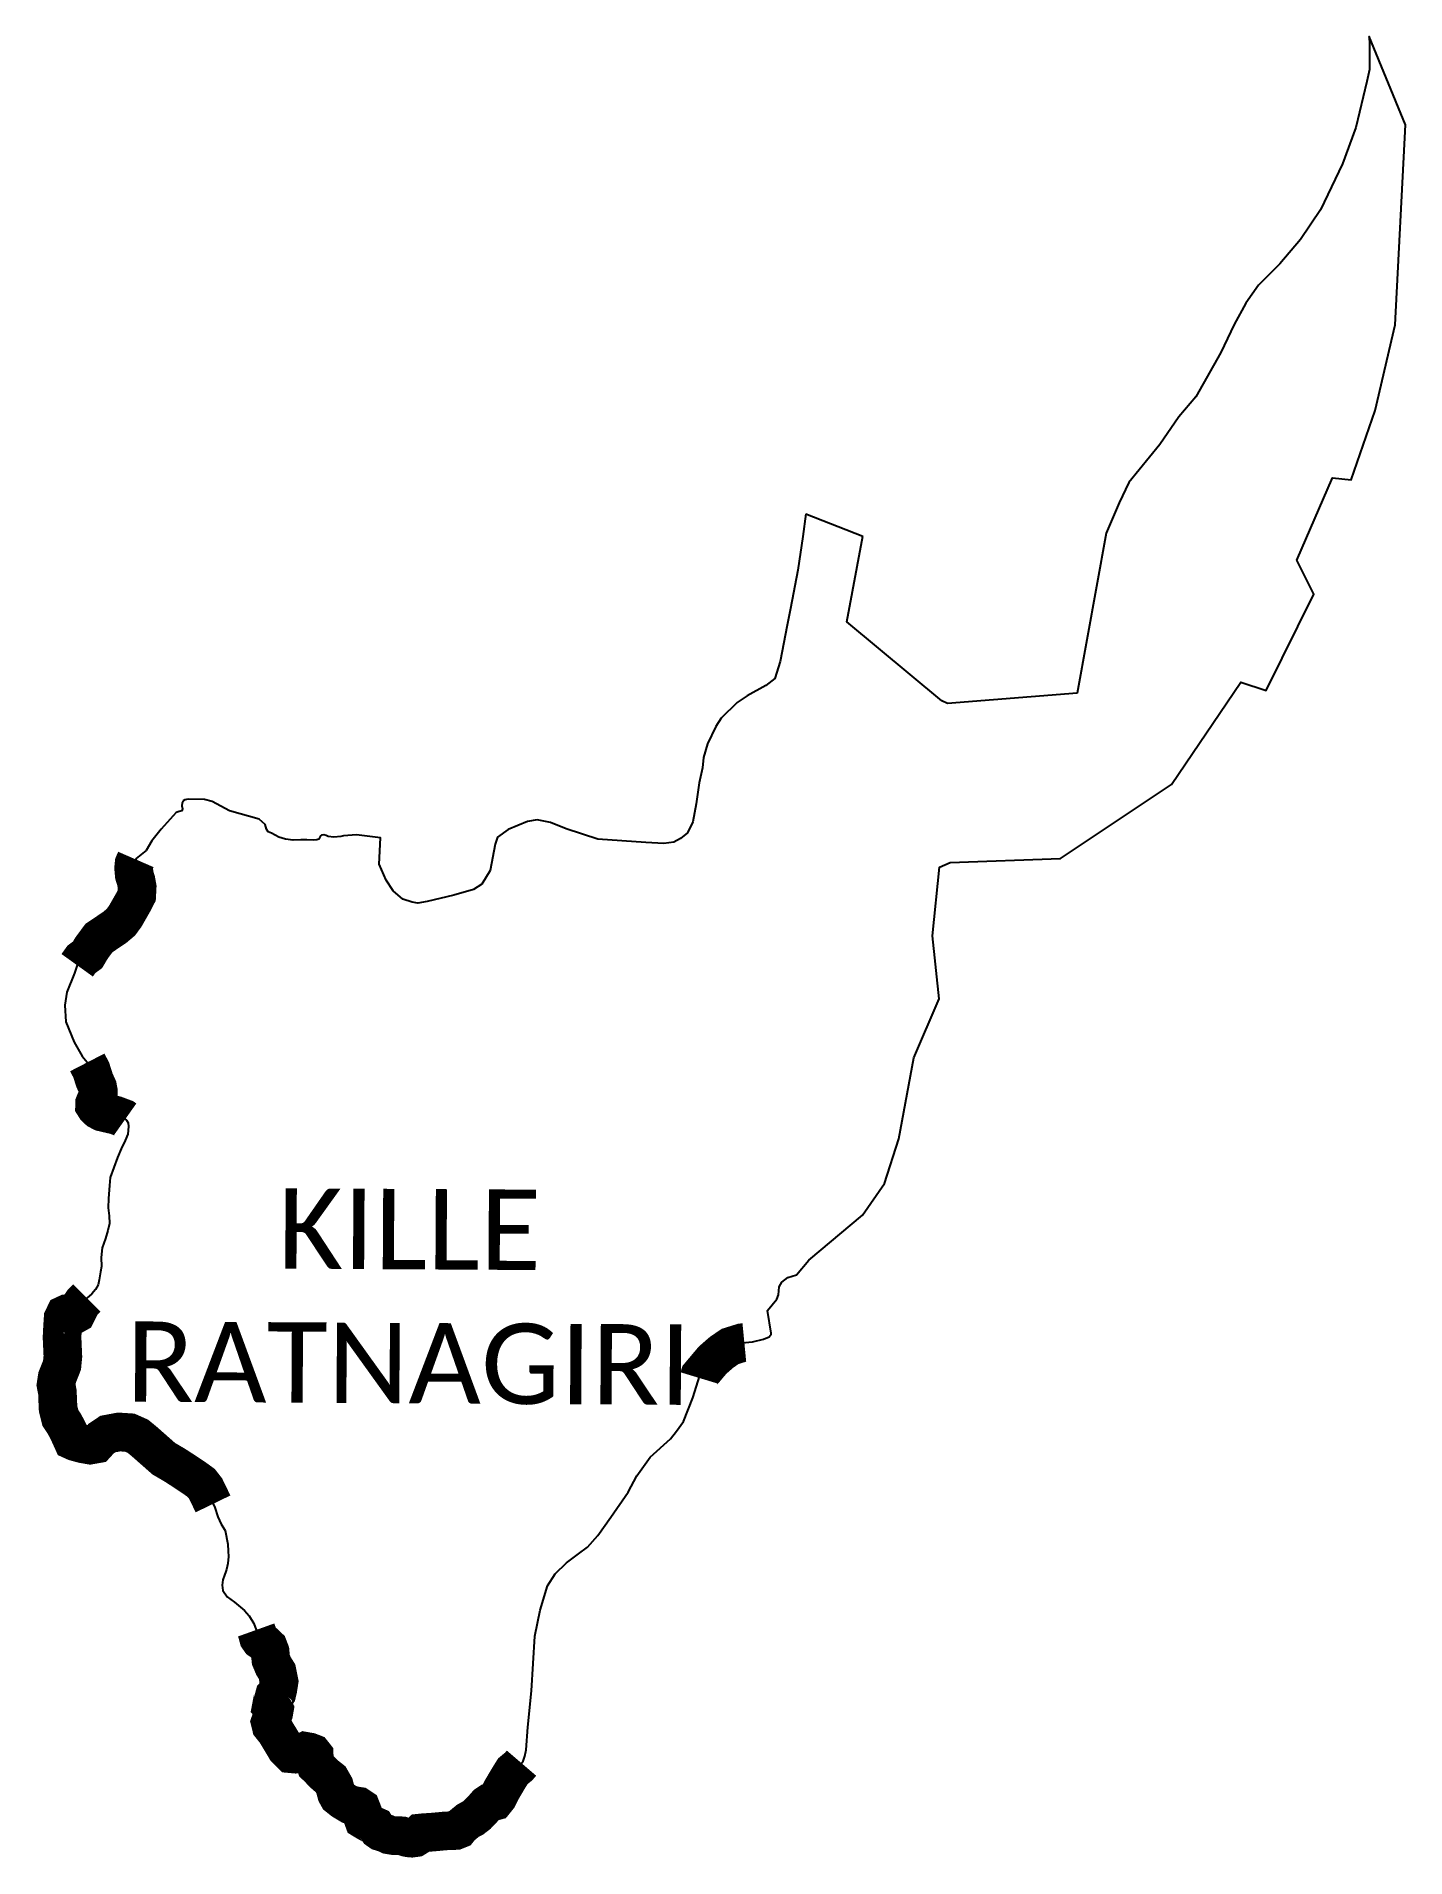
# Model space of a CAD drawing. Header units: metres. Extents: x 315645 to 317417, y 1878793 to 1881150.
import ezdxf

# ---------------------------------------------------------------- set-up
doc = ezdxf.new("R2010")
doc.units = ezdxf.units.M
for name, color, linetype in [('NATURALLY PROTECTED', 3, 'Continuous'), ('village', 3, 'Continuous'), ('VILLAGE NAME', 250, 'Continuous')]:
    doc.layers.add(name, color=color, linetype=linetype)
doc.styles.get("Standard").update_dxf_attribs({"font": 'simplex.shx'})

msp = doc.modelspace()

# ---------------------------------------------------------------- linework, layer by layer
at = {"layer": 'NATURALLY PROTECTED', "const_width": 50, "flags": 128}
for points in [[(315773.4, 1880084.8), (315771.1, 1880079.5), (315770.5, 1880073.7), (315771.3, 1880064.6), (315773.6, 1880057.5), (315775.1, 1880049.2), (315774.5, 1880038.1), (315770.7, 1880030.6), (315759.6, 1880011.2), (315754, 1880003.6), (315746.5, 1879997.2), (315731.6, 1879987.1), (315725.7, 1879983.2), (315715.8, 1879969.8), (315710.8, 1879961.3), (315703, 1879955.6), (315697.4, 1879947.8)], [(315710.5, 1879822.1), (315715.6, 1879812.2), (315719.8, 1879799), (315723.9, 1879789.9), (315724.7, 1879785.6), (315724.8, 1879780.8), (315723.3, 1879775.7), (315721, 1879771.7), (315720, 1879769.2), (315719.9, 1879765.9), (315721.3, 1879763.7), (315725, 1879760.2), (315729.5, 1879757.8), (315735.5, 1879756.4), (315747.2, 1879753.7), (315757.9, 1879749.7), (315759.6, 1879748.5)], [(315709.9, 1879517.1), (315704.5, 1879511.7), (315701.6, 1879507.4), (315696.4, 1879496.9), (315692.8, 1879494.9), (315689.2, 1879495.8), (315687.6, 1879497), (315684.2, 1879496.8), (315681.4, 1879495.5), (315679.2, 1879490.9), (315678.5, 1879480.4), (315677.8, 1879466.1), (315678.9, 1879441.6), (315677.8, 1879430.2), (315674.6, 1879422), (315671.5, 1879414.3), (315670, 1879404.6), (315671.8, 1879395.2), (315672.2, 1879384.8), (315672.7, 1879373.6), (315675.7, 1879361.8), (315680.7, 1879354.3), (315684.5, 1879347.3), (315688.1, 1879339.7), (315691.3, 1879332.6), (315694.6, 1879331.1), (315704.5, 1879328.4), (315714.1, 1879326.7), (315722, 1879328.1), (315728.5, 1879335.2), (315737.1, 1879341), (315751.6, 1879343.7), (315765.5, 1879342.8), (315775.9, 1879338.2), (315784.1, 1879331.5), (315809.5, 1879309.1), (315823.7, 1879300.8), (315835, 1879293.5), (315850.1, 1879283.4), (315858.1, 1879277.6), (315863.7, 1879270.4), (315873.3, 1879250.6)], [(316502.5, 1879413.7), (316503.5, 1879417), (316520.1, 1879436.7), (316531.7, 1879446.8), (316542.8, 1879454.4), (316558.1, 1879459.2), (316561.2, 1879459.5)], [(315929.1, 1879087.4), (315930.5, 1879083.5), (315932.2, 1879077.1), (315934.3, 1879074.1), (315939.4, 1879070.5), (315944.9, 1879065.3), (315947.2, 1879059.3), (315948.2, 1879048.8), (315951.6, 1879040.8), (315956.2, 1879033.4), (315958.8, 1879020.6), (315957.2, 1879010.5), (315956.3, 1879006.7), (315952.9, 1879002.8), (315951.8, 1878998.8), (315952.1, 1878994.8), (315949.4, 1878991.6), (315948.8, 1878988.4), (315950.8, 1878986.1), (315952.5, 1878983.4), (315951.9, 1878980), (315949.9, 1878975.5), (315947.3, 1878968), (315948.5, 1878963.1), (315954.1, 1878956.2), (315961.5, 1878944), (315967.9, 1878933.2), (315973.9, 1878927.2), (315980.6, 1878926.6), (315987.1, 1878926.9), (315993.2, 1878930.3), (315998.3, 1878929.4), (316002.4, 1878927.8), (316004.3, 1878925.4), (316004.6, 1878917.4), (316006.5, 1878911.8), (316010.1, 1878908.4), (316014.6, 1878903.5), (316019.4, 1878899), (316025.5, 1878894.2), (316030.3, 1878885.8), (316033.2, 1878875.3), (316035.3, 1878871.5), (316041.2, 1878866.8), (316050, 1878861.5), (316056.7, 1878860), (316061.7, 1878859.2), (316064.9, 1878857.1), (316066.5, 1878853), (316066.6, 1878845.7), (316068.1, 1878841.6), (316072.9, 1878838.7), (316079.3, 1878835.2), (316083.9, 1878833.2), (316085, 1878831.4), (316087, 1878828.4), (316090, 1878826.3), (316097, 1878824.1), (316101, 1878822.2), (316108.1, 1878821), (316112.3, 1878821), (316114.6, 1878821.2), (316117.9, 1878820.9), (316124, 1878818.8), (316126.9, 1878818.2), (316130.6, 1878817.9), (316135.1, 1878818.5), (316138.3, 1878820.5), (316142.2, 1878824.6), (316145.9, 1878825), (316156, 1878825.6), (316174.6, 1878827.3), (316187.5, 1878827.8), (316191.3, 1878829.3), (316194.2, 1878833), (316197.2, 1878835.4), (316203.4, 1878840.5), (316209.6, 1878843.8), (316215.6, 1878848.4), (316221.7, 1878854.7), (316227.7, 1878861.5), (316231.4, 1878864), (316238.1, 1878865.8), (316242.2, 1878870.9), (316247.2, 1878880.8), (316255.7, 1878895.2), (316261.5, 1878904.5), (316269.1, 1878910.8), (316272.7, 1878915)]]:
    msp.add_lwpolyline(points, dxfattribs=at)
at = {"layer": 'village', "color": 4}
for points in [[(316640.7, 1880532.3), (316636.8, 1880502.8), (316630.5, 1880459.4), (316620.8, 1880409.7), (316616.5, 1880387.9), (316607.7, 1880341.2), (316600.5, 1880319.1), (316588.9, 1880310), (316564.7, 1880296.7), (316552, 1880288.1), (316531.2, 1880267.8), (316524.2, 1880256.7), (316513.5, 1880234.4), (316508.4, 1880216.7), (316506.9, 1880203.2), (316502.9, 1880183.9), (316499, 1880156.8), (316494.6, 1880133.7), (316487.7, 1880119.1), (316478.6, 1880111.9), (316469.7, 1880107.3), (316456.8, 1880105.4), (316433.5, 1880106.9), (316371.3, 1880110.9), (316330.3, 1880124.5), (316310.1, 1880132.5), (316292.8, 1880136.1), (316280.3, 1880134.1), (316255.6, 1880123.7), (316241.8, 1880113.7), (316238.5, 1880104.6), (316232.3, 1880070.7), (316221.2, 1880052.6), (316210.6, 1880045.7), (316185, 1880038.6), (316150.7, 1880030.3), (316138.5, 1880028.3), (316131, 1880029.4), (316119, 1880033.5), (316106.6, 1880044.1), (316097.4, 1880058.1), (316088.5, 1880078.6), (316090.3, 1880112.6), (316059.1, 1880116.6), (316042.2, 1880115.5), (316038.9, 1880114.6), (316029.5, 1880113.7), (316022.5, 1880114.4), (316019.7, 1880116), (316016.6, 1880116.5), (316013.7, 1880116.2), (316012.4, 1880115.3), (316011.6, 1880113.7), (316010.4, 1880111.2), (316007.7, 1880110.3), (316003.7, 1880109.9), (315994.7, 1880110), (315986.9, 1880110.1), (315977.1, 1880109.7), (315967.2, 1880111), (315958.3, 1880113.7), (315949.1, 1880119), (315944.8, 1880120.4), (315942.5, 1880123.9), (315940.6, 1880130.2), (315933, 1880137), (315894.5, 1880147.9), (315872.3, 1880159.8), (315862.2, 1880162.5), (315841.3, 1880162.9), (315836.6, 1880161.8), (315834.7, 1880160.6), (315833.5, 1880158.1), (315832.8, 1880154.3), (315833.8, 1880150.1), (315832.7, 1880147.9), (315829.6, 1880146.7), (315825.5, 1880145.4), (315806.2, 1880124.1), (315794.1, 1880108.9), (315786.6, 1880096.5), (315773.9, 1880085.9), (315771.1, 1880079.5), (315770.5, 1880073.7), (315771.3, 1880064.6), (315773.6, 1880057.5), (315775.1, 1880049.2), (315774.5, 1880038.1), (315770.7, 1880030.6), (315759.6, 1880011.2), (315754, 1880003.6), (315746.5, 1879997.2), (315731.6, 1879987.1), (315725.7, 1879983.2), (315715.8, 1879969.8), (315710.8, 1879961.3), (315703, 1879955.6), (315697.4, 1879947.8), (315694.1, 1879937.6), (315684.2, 1879913.1), (315681.5, 1879896.1), (315682.8, 1879874.6), (315693.6, 1879848.2), (315703.8, 1879830.3), (315710.3, 1879822.4), (315715.6, 1879812.2), (315719.8, 1879799), (315723.9, 1879789.9), (315724.7, 1879785.6), (315724.8, 1879780.8), (315723.3, 1879775.7), (315721, 1879771.7), (315720, 1879769.2), (315719.9, 1879765.9), (315721.3, 1879763.7), (315725, 1879760.2), (315729.5, 1879757.8), (315735.5, 1879756.4), (315747.2, 1879753.7), (315757.9, 1879749.7), (315761.3, 1879747.2), (315763.5, 1879744), (315763.9, 1879739.3), (315762.8, 1879729.4), (315759.5, 1879721.1), (315754.5, 1879710.4), (315749.5, 1879698.9), (315740.2, 1879673.3), (315739.3, 1879662.8), (315738, 1879645.7), (315737.6, 1879633.7), (315738.9, 1879623.5), (315739.2, 1879613.7), (315737.2, 1879604.7), (315734.1, 1879594), (315729.8, 1879582.1), (315728.4, 1879569.4), (315728.7, 1879557.7), (315727.5, 1879550.8), (315725.9, 1879540.7), (315724.4, 1879534.3), (315721.2, 1879528.3), (315716.5, 1879522.6), (315709.9, 1879517.1), (315704.5, 1879511.7), (315701.6, 1879507.4), (315696.4, 1879496.9), (315692.8, 1879494.9), (315689.2, 1879495.8), (315687.6, 1879497), (315684.2, 1879496.8), (315681.4, 1879495.5), (315679.2, 1879490.9), (315678.5, 1879480.4), (315677.8, 1879466.1), (315678.9, 1879441.6), (315677.8, 1879430.2), (315674.6, 1879422), (315671.5, 1879414.3), (315670, 1879404.6), (315671.8, 1879395.2), (315672.2, 1879384.8), (315672.7, 1879373.6), (315675.7, 1879361.8), (315680.7, 1879354.3), (315684.5, 1879347.3), (315688.1, 1879339.7), (315691.3, 1879332.6), (315694.6, 1879331.1), (315704.5, 1879328.4), (315714.1, 1879326.7), (315722, 1879328.1), (315728.5, 1879335.2), (315737.1, 1879341), (315751.6, 1879343.7), (315765.5, 1879342.8), (315775.9, 1879338.2), (315784.1, 1879331.5), (315809.5, 1879309.1), (315823.7, 1879300.8), (315835, 1879293.5), (315850.1, 1879283.4), (315858.1, 1879277.6), (315863.7, 1879270.4), (315875.6, 1879245.8), (315879.5, 1879233.7), (315883.8, 1879224.4), (315888.8, 1879216.1), (315892.3, 1879198.4), (315892.8, 1879189.3), (315893.2, 1879182.5), (315892.6, 1879173.6), (315890.9, 1879165.6), (315890, 1879163.2), (315888.3, 1879158.4), (315886.2, 1879152.1), (315885, 1879145.5), (315885.8, 1879138.5), (315891.8, 1879130.4), (315901.1, 1879123.4), (315913.9, 1879112.4), (315920, 1879105.7), (315926, 1879095.6), (315929.1, 1879087.4), (315930.5, 1879083.5), (315932.2, 1879077.1), (315934.3, 1879074.1), (315939.4, 1879070.5), (315944.9, 1879065.3), (315947.2, 1879059.3), (315948.2, 1879048.8), (315951.6, 1879040.8), (315956.2, 1879033.4), (315958.8, 1879020.6), (315957.2, 1879010.5), (315956.3, 1879006.7), (315952.9, 1879002.8), (315951.8, 1878998.8), (315952.1, 1878994.8), (315949.4, 1878991.6), (315948.8, 1878988.4), (315950.8, 1878986.1), (315952.5, 1878983.4), (315951.9, 1878980), (315949.9, 1878975.5), (315947.3, 1878968), (315948.5, 1878963.1), (315954.1, 1878956.2), (315961.5, 1878944), (315967.9, 1878933.2), (315973.9, 1878927.2), (315980.6, 1878926.6), (315987.1, 1878926.9), (315993.2, 1878930.3), (315998.3, 1878929.4), (316002.4, 1878927.8), (316004.3, 1878925.4), (316004.6, 1878917.4), (316006.5, 1878911.8), (316010.1, 1878908.4), (316014.6, 1878903.5), (316019.4, 1878899), (316025.5, 1878894.2), (316030.3, 1878885.8), (316033.2, 1878875.3), (316035.3, 1878871.5), (316041.2, 1878866.8), (316050, 1878861.5), (316056.7, 1878860), (316061.7, 1878859.2), (316064.9, 1878857.1), (316066.5, 1878853), (316066.6, 1878845.7), (316068.1, 1878841.6), (316072.9, 1878838.7), (316079.3, 1878835.2), (316083.9, 1878833.2), (316085, 1878831.4), (316087, 1878828.4), (316090, 1878826.3), (316097, 1878824.1), (316101, 1878822.2), (316108.1, 1878821), (316112.3, 1878821), (316114.6, 1878821.2), (316117.9, 1878820.9), (316124, 1878818.8), (316126.9, 1878818.2), (316130.6, 1878817.9), (316135.1, 1878818.5), (316138.3, 1878820.5), (316142.2, 1878824.6), (316145.9, 1878825), (316156, 1878825.6), (316174.6, 1878827.3), (316187.5, 1878827.8), (316191.3, 1878829.3), (316194.2, 1878833), (316197.2, 1878835.4), (316203.4, 1878840.5), (316209.6, 1878843.8), (316215.6, 1878848.4), (316221.7, 1878854.7), (316227.7, 1878861.5), (316231.4, 1878864), (316238.1, 1878865.8), (316242.2, 1878870.9), (316247.2, 1878880.8), (316255.7, 1878895.2), (316261.5, 1878904.5), (316269.1, 1878910.8), (316274.9, 1878917.5), (316277.1, 1878924.1), (316278.7, 1878932.3), (316281, 1878961.5), (316285.5, 1879008.4), (316290.1, 1879079.5), (316297, 1879113.1), (316306.3, 1879144.5), (316316.1, 1879159.9), (316331, 1879174.2), (316346.6, 1879186.1), (316358, 1879194.6), (316371.4, 1879209.7), (316388.5, 1879233.2), (316410.9, 1879265.6), (316421.9, 1879287), (316439.3, 1879310.9), (316465.4, 1879334.9), (316473.5, 1879344.6), (316482.6, 1879357.2), (316494.3, 1879387.7), (316503.5, 1879417), (316520.1, 1879436.7), (316531.7, 1879446.8), (316542.8, 1879454.4), (316558.1, 1879459.2), (316571.7, 1879460.5), (316586.1, 1879463.7), (316593.4, 1879466.8), (316595.8, 1879470.2), (316596, 1879471.4), (316591, 1879500.8), (316603.3, 1879515.8), (316605.3, 1879521.2), (316606.3, 1879531.5), (316609.7, 1879537.5), (316617.3, 1879543.6), (316628.7, 1879546.9), (316644.6, 1879566.3), (316714.1, 1879624.4), (316742.5, 1879665.2), (316761.4, 1879723.3), (316780.6, 1879828.1), (316813.3, 1879904.3), (316804.6, 1879985.9), (316813.9, 1880074.8), (316827.5, 1880080.9), (316970.5, 1880086), (317114.2, 1880181.8), (317204, 1880314.3), (317236.7, 1880303.3), (317298.6, 1880428.2), (317276.4, 1880472), (317322.9, 1880578.9), (317347, 1880576.4), (317377.8, 1880665.9), (317403.9, 1880776.8), (317417.3, 1881035.6), (317370.3, 1881150.2), (317370.5, 1881140.3), (317370.5, 1881107.5), (317367.2, 1881091.9), (317353, 1881032.4), (317335.8, 1880985.2), (317307, 1880925.7), (317281.3, 1880887.2), (317254.3, 1880855.9), (317226.7, 1880828.3), (317210.7, 1880804.8), (317195.4, 1880777.3), (317178.2, 1880741.1), (317145.8, 1880683.5), (317123.7, 1880657.8), (317099, 1880621.9), (317059.1, 1880572.9), (317046.3, 1880546.5), (317029.7, 1880507.3), (316992.2, 1880299.9), (316824.1, 1880286.5), (316817, 1880290.1), (316693.8, 1880392.3), (316714.6, 1880503.4)], [(316640.7, 1880532.3), (316714.6, 1880503.4)]]:
    msp.add_lwpolyline(points, dxfattribs=at)

# ---------------------------------------------------------------- texts
at = {"layer": 'VILLAGE NAME', "insert": (315950.5, 1879832.7), "char_height": 104.042, "attachment_point": 1, "rotation": 359.6762}
msp.add_mtext_dynamic_manual_height_columns('\\pxqc;{\\fCalibri|b0|i0|c0|p34;^I^IKILLE RATNAGIRI}', width=356.822, gutter_width=520.2, heights=[0], dxfattribs=at)

doc.saveas('drawing.dxf')
